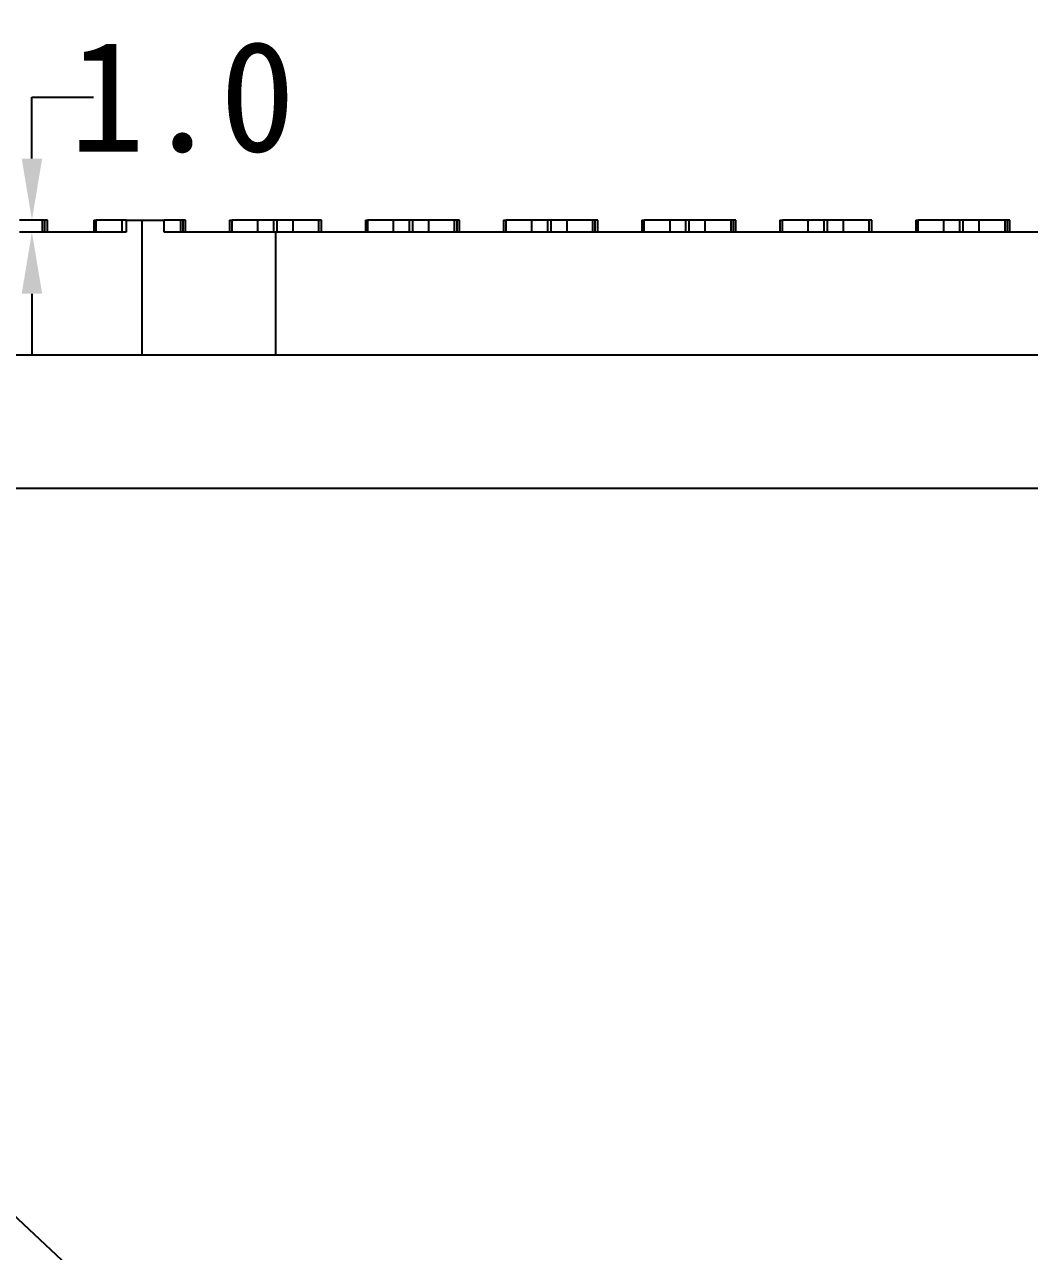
# Model space of a CAD drawing. Header units: millimetres. Extents: x -12 to 988, y -34 to 673.
# Drawn here: x 469.1 to 550.9, y 286.4 to 386.2 of the extents above; entities that cross this region are included whole.
import ezdxf

# ---------------------------------------------------------------- set-up
doc = ezdxf.new("R2010")
doc.units = ezdxf.units.MM
doc.dimstyles.new('副本 Standard', dxfattribs={"dimtxt": 9, "dimasz": 5, "dimexe": 1, "dimexo": 0.5, "dimgap": 0.5, "dimtad": 0, "dimtoh": 1, "dimdec": 1, "dimzin": 0, "dimdsep": 46, "dimtxsty": 'Standard', "dimcen": 0.09, "dimclrd": 3, "dimclre": 3, "dimclrt": 3, "dimadec": 0, "dimazin": 0, "dimtfac": 1, "dimtdec": 1, "dimtofl": 0, "dimtmove": 0, "dimatfit": 3, "dimfxl": 0, "dimtolj": 1, "dimtzin": 0, "dimarcsym": 0})

# ---------------------------------------------------------------- blocks, each defined once
blk = doc.blocks.new('FDGHFGHFDD')
at = {"linetype": 'Continuous'}
blk.add_line((-65.74, 44.361), (73.349, 57.975), dxfattribs=at)
blk = doc.blocks.new('*D6')
at = {"color": 3, "lineweight": -2, "transparency": 16777216}
for p, q in [((454.959, 360.981), (454.959, 347.502)), ((759.395, 360.981), (759.395, 347.502)), ((459.959, 348.502), (581.927, 348.502)), ((754.395, 348.502), (632.427, 348.502))]:
    blk.add_line(p, q, dxfattribs=at)
at = {"color": 3, "transparency": 16777216}
for points in [[(459.959, 349.335), (459.959, 347.668), (454.959, 348.502)], [(754.395, 349.335), (754.395, 347.668), (759.395, 348.502)]]:
    blk.add_solid(points, dxfattribs=at)
at = {"layer": 'Defpoints', "color": 0, "transparency": 16777216}
for p in [(454.959, 361.481), (759.395, 361.481), (759.395, 348.502)]:
    blk.add_point(p, dxfattribs=at)
at = {"color": 3, "transparency": 16777216, "insert": (607.177, 348.502), "char_height": 9, "width": 67.70784, "attachment_point": 5}
blk.add_mtext('\\A1;304.4%%P1', dxfattribs=at)
blk = doc.blocks.new('*D9')
at = {"color": 3, "lineweight": -2, "transparency": 16777216}
for p, q in [((469.683, 375.337), (469.683, 380.337)), ((469.683, 380.337), (474.683, 380.337)), ((469.326, 370.337), (468.683, 370.337)), ((469.326, 369.337), (468.683, 369.337)), ((469.683, 364.337), (469.683, 359.337))]:
    blk.add_line(p, q, dxfattribs=at)
at = {"color": 3, "transparency": 16777216}
for points in [[(468.85, 375.337), (470.516, 375.337), (469.683, 370.337)], [(468.85, 364.337), (470.516, 364.337), (469.683, 369.337)]]:
    blk.add_solid(points, dxfattribs=at)
at = {"layer": 'Defpoints', "color": 0, "transparency": 16777216}
for p in [(469.683, 370.337), (469.826, 370.337), (469.826, 369.337)]:
    blk.add_point(p, dxfattribs=at)
at = {"color": 3, "transparency": 16777216, "insert": (481.933, 380.337), "char_height": 9, "attachment_point": 5}
blk.add_mtext('\\A1;1.0', dxfattribs=at)

msp = doc.modelspace()

# ---------------------------------------------------------------- linework, layer by layer
at = {"linetype": 'Continuous'}
for p, q in [((470.543, 370.337), (469.082, 370.337)), ((470.745, 370.337), (470.543, 370.337)), ((470.543, 369.337), (470.543, 370.337)), ((470.945, 370.337), (470.743, 370.337)), ((470.745, 369.337), (470.745, 370.337)), ((470.945, 369.337), (470.945, 370.337)), ((474.724, 370.337), (474.926, 370.337)), ((474.724, 370.337), (474.724, 369.337)), ((477.027, 370.337), (474.926, 370.337)), ((474.926, 369.337), (474.926, 370.337)), ((477.342, 370.337), (477.027, 370.337)), ((477.027, 369.337), (477.027, 370.337)), ((477.342, 370.337), (478.634, 370.337)), ((477.342, 370.337), (477.342, 369.337)), ((478.634, 370.337), (480.451, 370.337)), ((478.634, 370.337), (478.634, 359.337)), ((480.451, 369.337), (480.451, 370.337)), ((481.793, 370.337), (480.451, 370.337)), ((481.995, 370.337), (481.793, 370.337)), ((481.793, 369.337), (481.793, 370.337)), ((482.195, 370.337), (481.993, 370.337)), ((481.995, 369.337), (481.995, 370.337)), ((482.195, 369.337), (482.195, 370.337)), ((485.774, 370.337), (485.976, 370.337)), ((485.774, 370.337), (485.774, 369.337)), ((488.077, 370.337), (485.976, 370.337)), ((485.976, 369.337), (485.976, 370.337)), ((489.375, 370.337), (488.077, 370.337)), ((488.077, 369.337), (488.077, 370.337)), ((489.643, 370.337), (489.375, 370.337)), ((489.375, 369.337), (489.375, 370.337)), ((490.941, 370.337), (489.643, 370.337)), ((489.643, 369.337), (489.643, 370.337)), ((493.043, 370.337), (490.941, 370.337)), ((490.941, 369.337), (490.941, 370.337)), ((493.245, 370.337), (493.043, 370.337)), ((493.043, 369.337), (493.043, 370.337)), ((493.245, 369.337), (493.245, 370.337)), ((496.824, 370.337), (497.026, 370.337)), ((496.824, 370.337), (496.824, 369.337)), ((497.026, 369.337), (497.026, 370.337)), ((499.127, 370.337), (497.026, 370.337)), ((500.425, 370.337), (499.127, 370.337)), ((499.127, 369.337), (499.127, 370.337)), ((500.425, 369.337), (500.425, 370.337)), ((500.693, 370.337), (500.425, 370.337)), ((501.991, 370.337), (500.693, 370.337)), ((500.693, 369.337), (500.693, 370.337)), ((501.991, 369.337), (501.991, 370.337)), ((504.093, 370.337), (501.991, 370.337)), ((504.295, 370.337), (504.093, 370.337)), ((504.093, 369.337), (504.093, 370.337)), ((504.495, 370.337), (504.293, 370.337)), ((504.295, 369.337), (504.295, 370.337)), ((504.495, 369.337), (504.495, 370.337)), ((508.074, 370.337), (508.276, 370.337)), ((508.074, 370.337), (508.074, 369.337)), ((510.377, 370.337), (508.276, 370.337)), ((508.276, 369.337), (508.276, 370.337)), ((511.675, 370.337), (510.377, 370.337)), ((510.377, 369.337), (510.377, 370.337)), ((511.943, 370.337), (511.675, 370.337)), ((511.675, 369.337), (511.675, 370.337)), ((513.241, 370.337), (511.943, 370.337)), ((511.943, 369.337), (511.943, 370.337)), ((515.343, 370.337), (513.241, 370.337)), ((513.241, 369.337), (513.241, 370.337)), ((515.343, 369.337), (515.343, 370.337)), ((515.545, 370.337), (515.343, 370.337)), ((515.745, 370.337), (515.543, 370.337)), ((515.545, 369.337), (515.545, 370.337)), ((515.745, 369.337), (515.745, 370.337)), ((519.324, 370.337), (519.526, 370.337)), ((519.324, 370.337), (519.324, 369.337)), ((521.627, 370.337), (519.526, 370.337)), ((519.526, 369.337), (519.526, 370.337)), ((522.925, 370.337), (521.627, 370.337)), ((521.627, 369.337), (521.627, 370.337)), ((523.193, 370.337), (522.925, 370.337)), ((522.925, 369.337), (522.925, 370.337)), ((524.491, 370.337), (523.193, 370.337)), ((523.193, 369.337), (523.193, 370.337)), ((524.491, 369.337), (524.491, 370.337)), ((526.593, 370.337), (524.491, 370.337)), ((526.593, 369.337), (526.593, 370.337)), ((526.795, 370.337), (526.593, 370.337)), ((526.995, 370.337), (526.793, 370.337)), ((526.795, 369.337), (526.795, 370.337)), ((526.995, 369.337), (526.995, 370.337)), ((530.574, 370.337), (530.776, 370.337)), ((530.574, 370.337), (530.574, 369.337)), ((532.877, 370.337), (530.776, 370.337)), ((530.776, 369.337), (530.776, 370.337)), ((534.175, 370.337), (532.877, 370.337)), ((532.877, 369.337), (532.877, 370.337)), ((534.175, 369.337), (534.175, 370.337)), ((534.443, 370.337), (534.175, 370.337)), ((535.741, 370.337), (534.443, 370.337)), ((534.443, 369.337), (534.443, 370.337)), ((537.843, 370.337), (535.741, 370.337)), ((535.741, 369.337), (535.741, 370.337)), ((537.843, 369.337), (537.843, 370.337)), ((538.045, 370.337), (537.843, 370.337)), ((538.045, 369.337), (538.045, 370.337)), ((541.624, 370.337), (541.826, 370.337)), ((541.624, 370.337), (541.624, 369.337)), ((543.927, 370.337), (541.826, 370.337)), ((541.826, 369.337), (541.826, 370.337)), ((545.225, 370.337), (543.927, 370.337)), ((543.927, 369.337), (543.927, 370.337)), ((545.225, 369.337), (545.225, 370.337)), ((545.493, 370.337), (545.225, 370.337)), ((546.791, 370.337), (545.493, 370.337)), ((545.493, 369.337), (545.493, 370.337)), ((546.791, 369.337), (546.791, 370.337)), ((548.893, 370.337), (546.791, 370.337)), ((548.893, 369.337), (548.893, 370.337)), ((549.095, 370.337), (548.893, 370.337)), ((549.295, 370.337), (549.093, 370.337)), ((549.095, 369.337), (549.095, 370.337)), ((549.295, 369.337), (549.295, 370.337)), ((477.342, 369.337), (469.082, 369.337)), ((489.509, 369.337), (480.451, 369.337)), ((646.009, 369.337), (489.509, 369.337)), ((489.509, 369.337), (489.509, 359.337)), ((478.634, 359.337), (456.534, 359.337)), ((489.509, 359.337), (478.634, 359.337)), ((646.009, 359.337), (489.509, 359.337))]:
    msp.add_line(p, q, dxfattribs=at)

# ---------------------------------------------------------------- block references
at = {"lineweight": 70, "rotation": 311.3095492507886}
msp.add_blockref('FDGHFGHFDD', (439.694, 246.797), dxfattribs=at)

# ---------------------------------------------------------------- dimensions: what is measured, and where the dimension line sits
dim = msp.add_linear_dim(base=(469.683, 370.337), p1=(469.826, 369.337), p2=(469.826, 370.337), angle=90, dimstyle='副本 Standard')
dim.commit()
dim.dimension.update_dxf_attribs({"geometry": '*D9', "text_midpoint": (481.933, 380.337)})
dim = msp.add_linear_dim(base=(759.395, 348.502), p1=(454.959, 361.481), p2=(759.395, 361.481), text='<>%%P1', dimstyle='副本 Standard')
dim.commit()
dim.dimension.update_dxf_attribs({"geometry": '*D6', "text_midpoint": (607.177, 348.502)})

doc.saveas('drawing.dxf')
